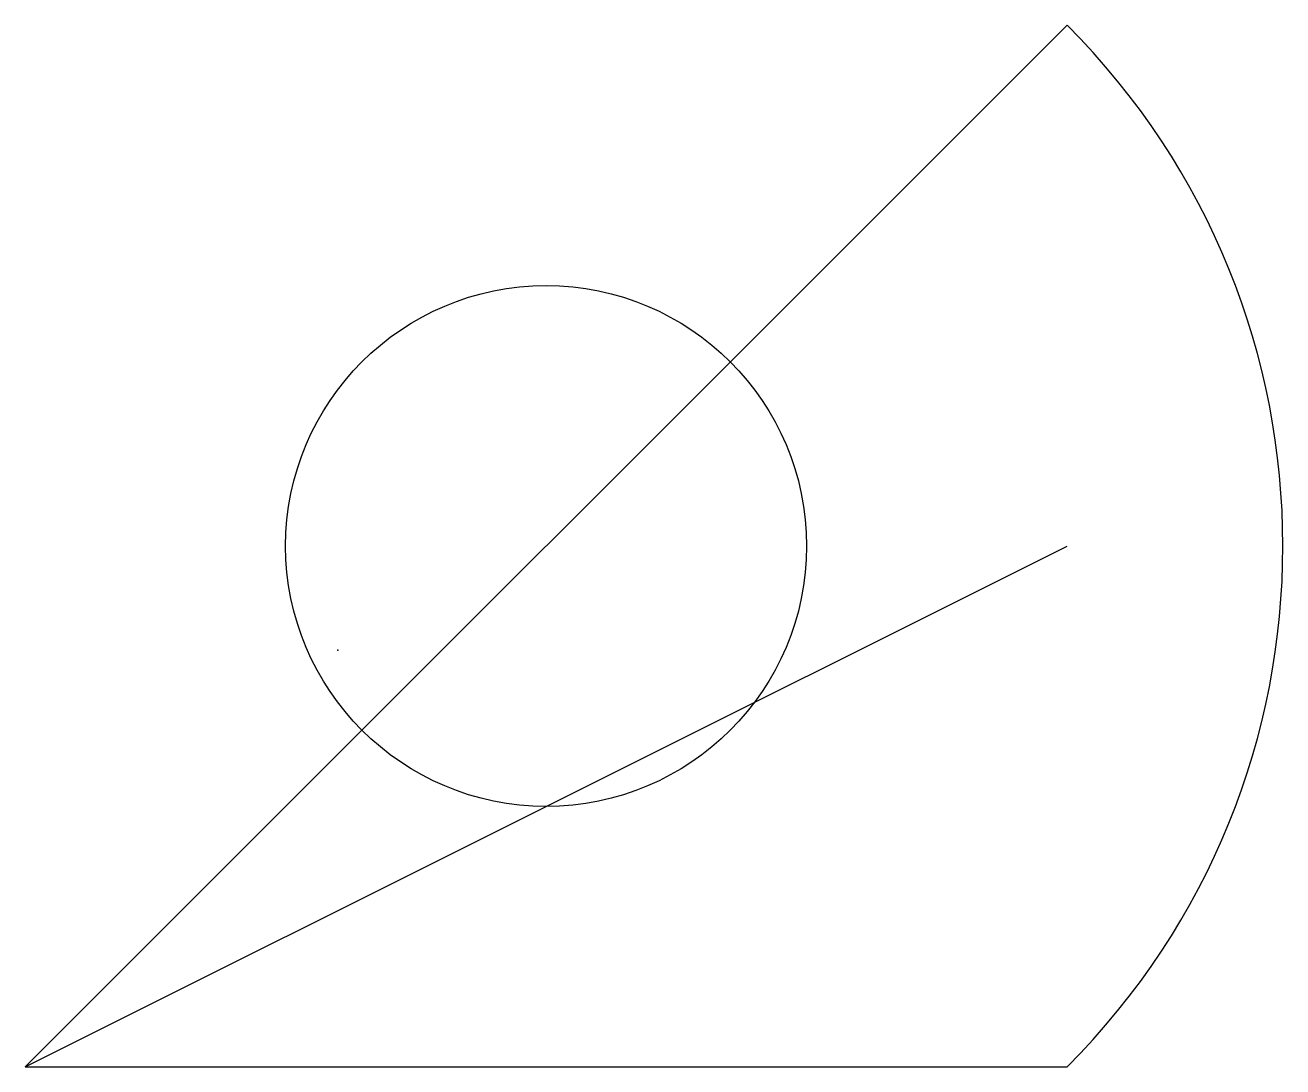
# Model space of a CAD drawing. Header units: millimetres. Extents: x 0 to 12.1, y 0 to 10.
import ezdxf

# ---------------------------------------------------------------- set-up
doc = ezdxf.new("R2010")
doc.units = ezdxf.units.MM
doc.layers.get('0').update_dxf_attribs({"lineweight": 25})

msp = doc.modelspace()

# ---------------------------------------------------------------- linework, layer by layer
msp.add_line((0, 0), (10, 5))
msp.add_lwpolyline([(0, 0), (10, 0, 0.4142), (10, 10)], format="xyb", close=True)
msp.add_circle((5, 5), 2.5)
msp.add_point((3, 4))

doc.saveas('drawing.dxf')
